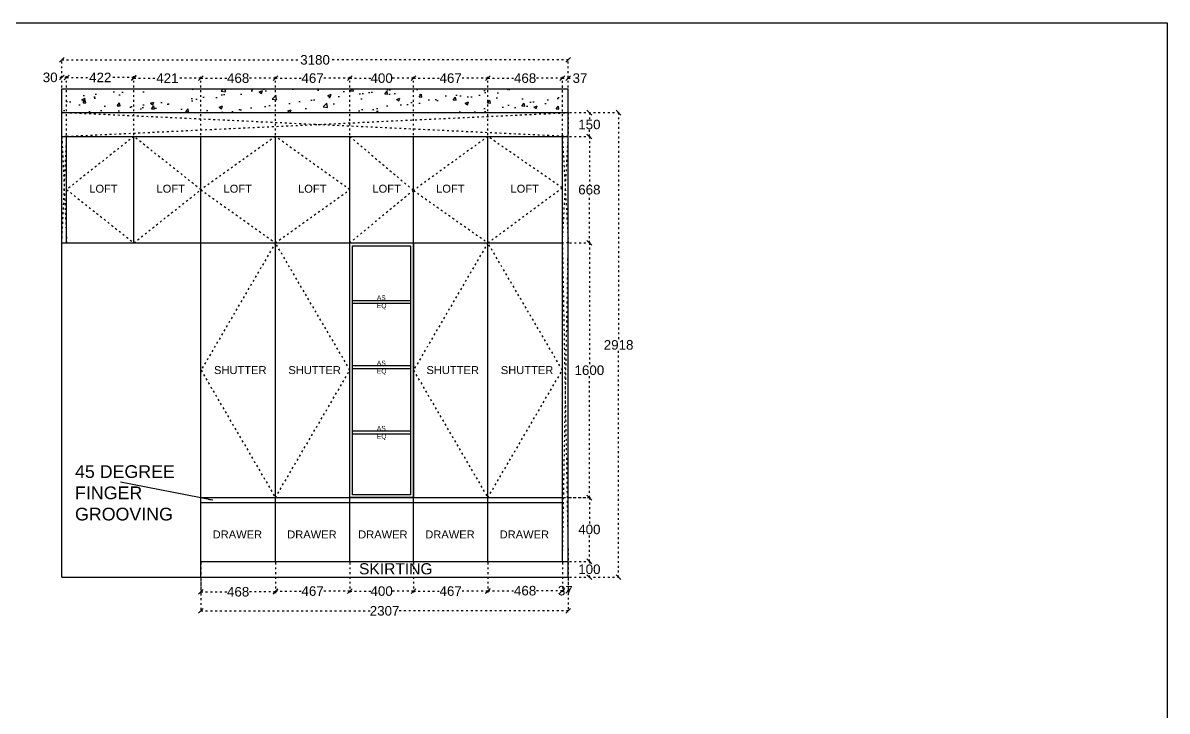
# Model space of a CAD drawing. Header units: millimetres. Extents: x 220712 to 1505573, y -354410 to 241923.
# Drawn here: x 256835 to 264020, y 93787 to 98109 of the extents above; entities that cross this region are included whole.
import ezdxf

# ---------------------------------------------------------------- set-up
doc = ezdxf.new("R2010")
doc.units = ezdxf.units.MM
doc.header["$MEASUREMENT"] = 0
doc.linetypes.add('ACAD_ISO03W100', pattern=[30, 12, -18])
doc.layers.add('Walls', color=253, linetype='Continuous')
doc.layers.add('Words', color=7, linetype='Continuous')
doc.styles.get("Standard").update_dxf_attribs({"font": 'arial.ttf'})
doc.dimstyles.get("Standard").update_dxf_attribs({"dimtxt": 60, "dimasz": 30, "dimexe": 7.75, "dimexo": 8.13, "dimgap": 0.63, "dimtad": 0, "dimtih": 1, "dimtoh": 1, "dimdec": 0, "dimzin": 0, "dimtxsty": 'Standard', "dimblk": 'OBLIQUE', "dimcen": 2.25, "dimclrd": 1, "dimclre": 1, "dimclrt": 1, "dimadec": 0, "dimazin": 0, "dimtfac": 1, "dimtdec": 0, "dimtofl": 0, "dimtmove": 0, "dimatfit": 3, "dimfxl": 1, "dimtolj": 1, "dimtzin": 0, "dimlwd": 30, "dimarcsym": 0})

# ---------------------------------------------------------------- blocks, each defined once
blk = doc.blocks.new('_Oblique')
at = {"color": 0, "linetype": 'ByBlock', "lineweight": -2}
blk.add_line((-0.5, -0.5), (0.5, 0.5), dxfattribs=at)
blk = doc.blocks.new('*D1475')
at = {"layer": 'Defpoints', "color": 0, "linetype": 'ACAD_ISO03W100', "transparency": 16777216}
for p in [(260259.5, 94727.5), (260392, 94727.5), (260259.5, 94627.5)]:
    blk.add_point(p, dxfattribs=at)
at = {"layer": 'Walls', "color": 1, "linetype": 'ACAD_ISO03W100', "lineweight": -2, "transparency": 16777216}
for p, q in [((260267.6, 94727.5), (260399.8, 94727.5)), ((260267.6, 94627.5), (260399.8, 94627.5))]:
    blk.add_line(p, q, dxfattribs=at)
at = {"layer": 'Walls', "color": 1, "linetype": 'ACAD_ISO03W100', "lineweight": 30, "transparency": 16777216}
for p, q in [((260392, 94727.5), (260392, 94708.8)), ((260392, 94627.5), (260392, 94646.2))]:
    blk.add_line(p, q, dxfattribs=at)
at = {"layer": 'Walls', "color": 1, "linetype": 'ACAD_ISO03W100', "lineweight": 30, "transparency": 16777216, "xscale": 30, "yscale": 30, "zscale": 30}
for p, rotation in [((260392, 94727.5), 90), ((260392, 94627.5), 270)]:
    blk.add_blockref('_Oblique', p, dxfattribs=dict(at, rotation=rotation))
at = {"layer": 'Walls', "color": 1, "linetype": 'ACAD_ISO03W100', "transparency": 16777216, "insert": (260392, 94677.5), "char_height": 60, "attachment_point": 5}
blk.add_mtext('\\A1;100', dxfattribs=at)
blk = doc.blocks.new('*D1476')
at = {"layer": 'Defpoints', "color": 0, "linetype": 'ACAD_ISO03W100', "transparency": 16777216}
for p in [(260259.5, 96727.5), (260392, 96727.5), (260222.5, 95127.5)]:
    blk.add_point(p, dxfattribs=at)
at = {"layer": 'Walls', "color": 1, "linetype": 'ACAD_ISO03W100', "lineweight": -2, "transparency": 16777216}
for p, q in [((260267.6, 96727.5), (260399.8, 96727.5)), ((260230.6, 95127.5), (260399.8, 95127.5))]:
    blk.add_line(p, q, dxfattribs=at)
at = {"layer": 'Walls', "color": 1, "linetype": 'ACAD_ISO03W100', "lineweight": 30, "transparency": 16777216}
for p, q in [((260392, 96727.5), (260392, 95958.8)), ((260392, 95127.5), (260392, 95896.2))]:
    blk.add_line(p, q, dxfattribs=at)
at = {"layer": 'Walls', "color": 1, "linetype": 'ACAD_ISO03W100', "lineweight": 30, "transparency": 16777216, "xscale": 30, "yscale": 30, "zscale": 30}
for p, rotation in [((260392, 96727.5), 90), ((260392, 95127.5), 270)]:
    blk.add_blockref('_Oblique', p, dxfattribs=dict(at, rotation=rotation))
at = {"layer": 'Walls', "color": 1, "linetype": 'ACAD_ISO03W100', "transparency": 16777216, "insert": (260392, 95927.5), "char_height": 60, "attachment_point": 5}
blk.add_mtext('\\A1;1600', dxfattribs=at)
blk = doc.blocks.new('*D1477')
at = {"layer": 'Defpoints', "color": 0, "linetype": 'ACAD_ISO03W100', "transparency": 16777216}
for p in [(260259.5, 97395.5), (260392, 97395.5), (260259.5, 96727.5)]:
    blk.add_point(p, dxfattribs=at)
at = {"layer": 'Walls', "color": 1, "linetype": 'ACAD_ISO03W100', "lineweight": -2, "transparency": 16777216}
for p, q in [((260267.6, 97395.5), (260399.8, 97395.5)), ((260267.6, 96727.5), (260399.8, 96727.5))]:
    blk.add_line(p, q, dxfattribs=at)
at = {"layer": 'Walls', "color": 1, "linetype": 'ACAD_ISO03W100', "lineweight": 30, "transparency": 16777216}
for p, q in [((260392, 97395.5), (260392, 97092.8)), ((260392, 96727.5), (260392, 97030.2))]:
    blk.add_line(p, q, dxfattribs=at)
at = {"layer": 'Walls', "color": 1, "linetype": 'ACAD_ISO03W100', "lineweight": 30, "transparency": 16777216, "xscale": 30, "yscale": 30, "zscale": 30}
for p, rotation in [((260392, 97395.5), 90), ((260392, 96727.5), 270)]:
    blk.add_blockref('_Oblique', p, dxfattribs=dict(at, rotation=rotation))
at = {"layer": 'Walls', "color": 1, "linetype": 'ACAD_ISO03W100', "transparency": 16777216, "insert": (260392, 97061.5), "char_height": 60, "attachment_point": 5}
blk.add_mtext('\\A1;668', dxfattribs=at)
blk = doc.blocks.new('*D1478')
at = {"layer": 'Defpoints', "color": 0, "linetype": 'ACAD_ISO03W100', "transparency": 16777216}
for p in [(260259.5, 97545.5), (260392, 97545.5), (260259.5, 97395.5)]:
    blk.add_point(p, dxfattribs=at)
at = {"layer": 'Walls', "color": 1, "linetype": 'ACAD_ISO03W100', "lineweight": -2, "transparency": 16777216}
for p, q in [((260267.6, 97545.5), (260399.8, 97545.5)), ((260267.6, 97395.5), (260399.8, 97395.5))]:
    blk.add_line(p, q, dxfattribs=at)
at = {"layer": 'Walls', "color": 1, "linetype": 'ACAD_ISO03W100', "lineweight": 30, "transparency": 16777216}
for p, q in [((260392, 97545.5), (260392, 97501.8)), ((260392, 97395.5), (260392, 97439.2))]:
    blk.add_line(p, q, dxfattribs=at)
at = {"layer": 'Walls', "color": 1, "linetype": 'ACAD_ISO03W100', "lineweight": 30, "transparency": 16777216, "xscale": 30, "yscale": 30, "zscale": 30}
for p, rotation in [((260392, 97545.5), 90), ((260392, 97395.5), 270)]:
    blk.add_blockref('_Oblique', p, dxfattribs=dict(at, rotation=rotation))
at = {"layer": 'Walls', "color": 1, "linetype": 'ACAD_ISO03W100', "transparency": 16777216, "insert": (260392, 97470.5), "char_height": 60, "attachment_point": 5}
blk.add_mtext('\\A1;150', dxfattribs=at)
blk = doc.blocks.new('*D1479')
at = {"layer": 'Defpoints', "color": 0, "linetype": 'ACAD_ISO03W100', "transparency": 16777216}
for p in [(260222.5, 94727.5), (260259.5, 94727.5), (260259.5, 94543)]:
    blk.add_point(p, dxfattribs=at)
at = {"layer": 'Walls', "color": 1, "linetype": 'ACAD_ISO03W100', "lineweight": -2, "transparency": 16777216}
for p, q in [((260222.5, 94719.37), (260222.5, 94535.25)), ((260259.5, 94719.37), (260259.5, 94535.25))]:
    blk.add_line(p, q, dxfattribs=at)
at = {"layer": 'Walls', "color": 1, "linetype": 'ACAD_ISO03W100', "lineweight": 30, "transparency": 16777216}
blk.add_line((260222.5, 94543), (260259.5, 94543), dxfattribs=at)
at = {"layer": 'Walls', "color": 1, "linetype": 'ACAD_ISO03W100', "lineweight": 30, "transparency": 16777216, "xscale": 30, "yscale": 30, "zscale": 30, "rotation": 180}
blk.add_blockref('_Oblique', (260222.5, 94543), dxfattribs=at)
at = {"layer": 'Walls', "color": 1, "linetype": 'ACAD_ISO03W100', "lineweight": 30, "transparency": 16777216, "xscale": 30, "yscale": 30, "zscale": 30}
blk.add_blockref('_Oblique', (260259.5, 94543), dxfattribs=at)
at = {"layer": 'Walls', "color": 1, "linetype": 'ACAD_ISO03W100', "transparency": 16777216, "insert": (260241, 94543), "char_height": 60, "attachment_point": 5}
blk.add_mtext('\\A1;37', dxfattribs=at)
blk = doc.blocks.new('*D1480')
at = {"layer": 'Defpoints', "color": 0, "linetype": 'ACAD_ISO03W100', "transparency": 16777216}
for p in [(259754.5, 94727.5), (260222.5, 94727.5), (260222.5, 94543)]:
    blk.add_point(p, dxfattribs=at)
at = {"layer": 'Walls', "color": 1, "linetype": 'ACAD_ISO03W100', "lineweight": -2, "transparency": 16777216}
for p, q in [((259754.5, 94719.4), (259754.5, 94535.2)), ((260222.5, 94719.4), (260222.5, 94535.2))]:
    blk.add_line(p, q, dxfattribs=at)
at = {"layer": 'Walls', "color": 1, "linetype": 'ACAD_ISO03W100', "lineweight": 30, "transparency": 16777216}
for p, q in [((259754.5, 94543), (259920.3, 94543)), ((260222.5, 94543), (260056.7, 94543))]:
    blk.add_line(p, q, dxfattribs=at)
at = {"layer": 'Walls', "color": 1, "linetype": 'ACAD_ISO03W100', "lineweight": 30, "transparency": 16777216, "xscale": 30, "yscale": 30, "zscale": 30, "rotation": 180}
blk.add_blockref('_Oblique', (259754.5, 94543), dxfattribs=at)
at = {"layer": 'Walls', "color": 1, "linetype": 'ACAD_ISO03W100', "lineweight": 30, "transparency": 16777216, "xscale": 30, "yscale": 30, "zscale": 30}
blk.add_blockref('_Oblique', (260222.5, 94543), dxfattribs=at)
at = {"layer": 'Walls', "color": 1, "linetype": 'ACAD_ISO03W100', "transparency": 16777216, "insert": (259988.5, 94543), "char_height": 60, "attachment_point": 5}
blk.add_mtext('\\A1;468', dxfattribs=at)
blk = doc.blocks.new('*D1481')
at = {"layer": 'Defpoints', "color": 0, "linetype": 'ACAD_ISO03W100', "transparency": 16777216}
for p in [(259287.5, 94727.5), (259754.5, 94727.5), (259754.5, 94540.5)]:
    blk.add_point(p, dxfattribs=at)
at = {"layer": 'Walls', "color": 1, "linetype": 'ACAD_ISO03W100', "lineweight": -2, "transparency": 16777216}
for p, q in [((259287.5, 94719.4), (259287.5, 94532.8)), ((259754.5, 94719.4), (259754.5, 94532.8))]:
    blk.add_line(p, q, dxfattribs=at)
at = {"layer": 'Walls', "color": 1, "linetype": 'ACAD_ISO03W100', "lineweight": 30, "transparency": 16777216}
for p, q in [((259287.5, 94540.5), (259452.9, 94540.5)), ((259754.5, 94540.5), (259589.1, 94540.5))]:
    blk.add_line(p, q, dxfattribs=at)
at = {"layer": 'Walls', "color": 1, "linetype": 'ACAD_ISO03W100', "lineweight": 30, "transparency": 16777216, "xscale": 30, "yscale": 30, "zscale": 30, "rotation": 180}
blk.add_blockref('_Oblique', (259287.5, 94540.5), dxfattribs=at)
at = {"layer": 'Walls', "color": 1, "linetype": 'ACAD_ISO03W100', "lineweight": 30, "transparency": 16777216, "xscale": 30, "yscale": 30, "zscale": 30}
blk.add_blockref('_Oblique', (259754.5, 94540.5), dxfattribs=at)
at = {"layer": 'Walls', "color": 1, "linetype": 'ACAD_ISO03W100', "transparency": 16777216, "insert": (259521, 94540.5), "char_height": 60, "attachment_point": 5}
blk.add_mtext('\\A1;467', dxfattribs=at)
blk = doc.blocks.new('*D1482')
at = {"layer": 'Defpoints', "color": 0, "linetype": 'ACAD_ISO03W100', "transparency": 16777216}
for p in [(258887.5, 94727.5), (259287.5, 94727.5), (259287.5, 94540.5)]:
    blk.add_point(p, dxfattribs=at)
at = {"layer": 'Walls', "color": 1, "linetype": 'ACAD_ISO03W100', "lineweight": -2, "transparency": 16777216}
for p, q in [((258887.5, 94719.4), (258887.5, 94532.8)), ((259287.5, 94719.4), (259287.5, 94532.8))]:
    blk.add_line(p, q, dxfattribs=at)
at = {"layer": 'Walls', "color": 1, "linetype": 'ACAD_ISO03W100', "lineweight": 30, "transparency": 16777216}
for p, q in [((258887.5, 94540.5), (259019.5, 94540.5)), ((259287.5, 94540.5), (259155.5, 94540.5))]:
    blk.add_line(p, q, dxfattribs=at)
at = {"layer": 'Walls', "color": 1, "linetype": 'ACAD_ISO03W100', "lineweight": 30, "transparency": 16777216, "xscale": 30, "yscale": 30, "zscale": 30, "rotation": 180}
blk.add_blockref('_Oblique', (258887.5, 94540.5), dxfattribs=at)
at = {"layer": 'Walls', "color": 1, "linetype": 'ACAD_ISO03W100', "lineweight": 30, "transparency": 16777216, "xscale": 30, "yscale": 30, "zscale": 30}
blk.add_blockref('_Oblique', (259287.5, 94540.5), dxfattribs=at)
at = {"layer": 'Walls', "color": 1, "linetype": 'ACAD_ISO03W100', "transparency": 16777216, "insert": (259087.5, 94540.5), "char_height": 60, "attachment_point": 5}
blk.add_mtext('\\A1;400', dxfattribs=at)
blk = doc.blocks.new('*D1483')
at = {"layer": 'Defpoints', "color": 0, "linetype": 'ACAD_ISO03W100', "transparency": 16777216}
for p in [(258420.5, 94727.5), (258887.5, 94727.5), (258887.5, 94540.5)]:
    blk.add_point(p, dxfattribs=at)
at = {"layer": 'Walls', "color": 1, "linetype": 'ACAD_ISO03W100', "lineweight": -2, "transparency": 16777216}
for p, q in [((258420.5, 94719.4), (258420.5, 94532.8)), ((258887.5, 94719.4), (258887.5, 94532.8))]:
    blk.add_line(p, q, dxfattribs=at)
at = {"layer": 'Walls', "color": 1, "linetype": 'ACAD_ISO03W100', "lineweight": 30, "transparency": 16777216}
for p, q in [((258420.5, 94540.5), (258585.9, 94540.5)), ((258887.5, 94540.5), (258722.1, 94540.5))]:
    blk.add_line(p, q, dxfattribs=at)
at = {"layer": 'Walls', "color": 1, "linetype": 'ACAD_ISO03W100', "lineweight": 30, "transparency": 16777216, "xscale": 30, "yscale": 30, "zscale": 30, "rotation": 180}
blk.add_blockref('_Oblique', (258420.5, 94540.5), dxfattribs=at)
at = {"layer": 'Walls', "color": 1, "linetype": 'ACAD_ISO03W100', "lineweight": 30, "transparency": 16777216, "xscale": 30, "yscale": 30, "zscale": 30}
blk.add_blockref('_Oblique', (258887.5, 94540.5), dxfattribs=at)
at = {"layer": 'Walls', "color": 1, "linetype": 'ACAD_ISO03W100', "transparency": 16777216, "insert": (258654, 94540.5), "char_height": 60, "attachment_point": 5}
blk.add_mtext('\\A1;467', dxfattribs=at)
blk = doc.blocks.new('*D1484')
at = {"layer": 'Defpoints', "color": 0, "linetype": 'ACAD_ISO03W100', "transparency": 16777216}
for p in [(257952.5, 94727.5), (258420.5, 94727.5), (258420.5, 94536.2)]:
    blk.add_point(p, dxfattribs=at)
at = {"layer": 'Walls', "color": 1, "linetype": 'ACAD_ISO03W100', "lineweight": -2, "transparency": 16777216}
for p, q in [((257952.5, 94719.4), (257952.5, 94528.5)), ((258420.5, 94719.4), (258420.5, 94528.5))]:
    blk.add_line(p, q, dxfattribs=at)
at = {"layer": 'Walls', "color": 1, "linetype": 'ACAD_ISO03W100', "lineweight": 30, "transparency": 16777216}
for p, q in [((257952.5, 94536.2), (258118.3, 94536.2)), ((258420.5, 94536.2), (258254.7, 94536.2))]:
    blk.add_line(p, q, dxfattribs=at)
at = {"layer": 'Walls', "color": 1, "linetype": 'ACAD_ISO03W100', "lineweight": 30, "transparency": 16777216, "xscale": 30, "yscale": 30, "zscale": 30, "rotation": 180}
blk.add_blockref('_Oblique', (257952.5, 94536.2), dxfattribs=at)
at = {"layer": 'Walls', "color": 1, "linetype": 'ACAD_ISO03W100', "lineweight": 30, "transparency": 16777216, "xscale": 30, "yscale": 30, "zscale": 30}
blk.add_blockref('_Oblique', (258420.5, 94536.2), dxfattribs=at)
at = {"layer": 'Walls', "color": 1, "linetype": 'ACAD_ISO03W100', "transparency": 16777216, "insert": (258186.5, 94536.2), "char_height": 60, "attachment_point": 5}
blk.add_mtext('\\A1;468', dxfattribs=at)
blk = doc.blocks.new('*D1485')
at = {"layer": 'Defpoints', "color": 0, "linetype": 'ACAD_ISO03W100', "transparency": 16777216}
for p in [(257952.5, 94623.9), (260259.5, 94627.5), (260259.5, 94416.5)]:
    blk.add_point(p, dxfattribs=at)
at = {"layer": 'Walls', "color": 1, "linetype": 'ACAD_ISO03W100', "lineweight": -2, "transparency": 16777216}
for p, q in [((257952.5, 94615.8), (257952.5, 94408.8)), ((260259.5, 94619.4), (260259.5, 94408.8))]:
    blk.add_line(p, q, dxfattribs=at)
at = {"layer": 'Walls', "color": 1, "linetype": 'ACAD_ISO03W100', "lineweight": 30, "transparency": 16777216}
for p, q in [((257952.5, 94416.5), (259015.3, 94416.5)), ((260259.5, 94416.5), (259196.7, 94416.5))]:
    blk.add_line(p, q, dxfattribs=at)
at = {"layer": 'Walls', "color": 1, "linetype": 'ACAD_ISO03W100', "lineweight": 30, "transparency": 16777216, "xscale": 30, "yscale": 30, "zscale": 30, "rotation": 180}
blk.add_blockref('_Oblique', (257952.5, 94416.5), dxfattribs=at)
at = {"layer": 'Walls', "color": 1, "linetype": 'ACAD_ISO03W100', "lineweight": 30, "transparency": 16777216, "xscale": 30, "yscale": 30, "zscale": 30}
blk.add_blockref('_Oblique', (260259.5, 94416.5), dxfattribs=at)
at = {"layer": 'Walls', "color": 1, "linetype": 'ACAD_ISO03W100', "transparency": 16777216, "insert": (259106, 94416.5), "char_height": 60, "attachment_point": 5}
blk.add_mtext('\\A1;2307', dxfattribs=at)
blk = doc.blocks.new('*D1486')
at = {"layer": 'Defpoints', "color": 0, "linetype": 'ACAD_ISO03W100', "transparency": 16777216}
for p in [(260259.5, 95127.5), (260259.5, 94727.5), (260392, 94727.5)]:
    blk.add_point(p, dxfattribs=at)
at = {"layer": 'Walls', "color": 1, "linetype": 'ACAD_ISO03W100', "lineweight": -2, "transparency": 16777216}
for p, q in [((260267.6, 95127.5), (260399.8, 95127.5)), ((260267.6, 94727.5), (260399.8, 94727.5))]:
    blk.add_line(p, q, dxfattribs=at)
at = {"layer": 'Walls', "color": 1, "linetype": 'ACAD_ISO03W100', "lineweight": 30, "transparency": 16777216}
for p, q in [((260392, 95127.5), (260392, 94958.8)), ((260392, 94727.5), (260392, 94896.2))]:
    blk.add_line(p, q, dxfattribs=at)
at = {"layer": 'Walls', "color": 1, "linetype": 'ACAD_ISO03W100', "lineweight": 30, "transparency": 16777216, "xscale": 30, "yscale": 30, "zscale": 30}
for p, rotation in [((260392, 95127.5), 90), ((260392, 94727.5), 270)]:
    blk.add_blockref('_Oblique', p, dxfattribs=dict(at, rotation=rotation))
at = {"layer": 'Walls', "color": 1, "linetype": 'ACAD_ISO03W100', "transparency": 16777216, "insert": (260392, 94927.5), "char_height": 60, "attachment_point": 5}
blk.add_mtext('\\A1;400', dxfattribs=at)
blk = doc.blocks.new('*D1487')
at = {"layer": 'Defpoints', "color": 0, "linetype": 'ACAD_ISO03W100', "transparency": 16777216}
for p in [(257079.5, 97766.5), (257079.5, 97395.5), (257109.5, 97395.5)]:
    blk.add_point(p, dxfattribs=at)
at = {"layer": 'Walls', "color": 1, "linetype": 'ACAD_ISO03W100', "lineweight": 30, "transparency": 16777216}
for p, q in [((257079.5, 97766.5), (257049.5, 97766.5)), ((257109.5, 97766.5), (257079.5, 97766.5))]:
    blk.add_line(p, q, dxfattribs=at)
at = {"layer": 'Walls', "color": 1, "linetype": 'ACAD_ISO03W100', "lineweight": -2, "transparency": 16777216}
for p, q in [((257079.5, 97403.6), (257079.5, 97774.2)), ((257109.5, 97403.6), (257109.5, 97774.2))]:
    blk.add_line(p, q, dxfattribs=at)
at = {"layer": 'Walls', "color": 1, "linetype": 'ACAD_ISO03W100', "lineweight": 30, "transparency": 16777216, "xscale": 30, "yscale": 30, "zscale": 30, "rotation": 180}
blk.add_blockref('_Oblique', (257079.5, 97766.5), dxfattribs=at)
at = {"layer": 'Walls', "color": 1, "linetype": 'ACAD_ISO03W100', "lineweight": 30, "transparency": 16777216, "xscale": 30, "yscale": 30, "zscale": 30}
blk.add_blockref('_Oblique', (257109.5, 97766.5), dxfattribs=at)
at = {"layer": 'Walls', "color": 1, "linetype": 'ACAD_ISO03W100', "transparency": 16777216, "insert": (257006, 97766.5), "char_height": 60, "attachment_point": 5}
blk.add_mtext('\\A1;30', dxfattribs=at)
blk = doc.blocks.new('*D1488')
at = {"layer": 'Defpoints', "color": 0, "linetype": 'ACAD_ISO03W100', "transparency": 16777216}
for p in [(257109.5, 97766.5), (257109.5, 97395.5), (257531.5, 97395.5)]:
    blk.add_point(p, dxfattribs=at)
at = {"layer": 'Walls', "color": 1, "linetype": 'ACAD_ISO03W100', "lineweight": -2, "transparency": 16777216}
for p, q in [((257109.5, 97403.6), (257109.5, 97774.2)), ((257531.5, 97403.6), (257531.5, 97774.2))]:
    blk.add_line(p, q, dxfattribs=at)
at = {"layer": 'Walls', "color": 1, "linetype": 'ACAD_ISO03W100', "lineweight": 30, "transparency": 16777216}
for p, q in [((257109.5, 97766.5), (257252.7, 97766.5)), ((257531.5, 97766.5), (257388.3, 97766.5))]:
    blk.add_line(p, q, dxfattribs=at)
at = {"layer": 'Walls', "color": 1, "linetype": 'ACAD_ISO03W100', "lineweight": 30, "transparency": 16777216, "xscale": 30, "yscale": 30, "zscale": 30, "rotation": 180}
blk.add_blockref('_Oblique', (257109.5, 97766.5), dxfattribs=at)
at = {"layer": 'Walls', "color": 1, "linetype": 'ACAD_ISO03W100', "lineweight": 30, "transparency": 16777216, "xscale": 30, "yscale": 30, "zscale": 30}
blk.add_blockref('_Oblique', (257531.5, 97766.5), dxfattribs=at)
at = {"layer": 'Walls', "color": 1, "linetype": 'ACAD_ISO03W100', "transparency": 16777216, "insert": (257320.5, 97766.5), "char_height": 60, "attachment_point": 5}
blk.add_mtext('\\A1;422', dxfattribs=at)
blk = doc.blocks.new('*D1489')
at = {"layer": 'Defpoints', "color": 0, "linetype": 'ACAD_ISO03W100', "transparency": 16777216}
for p in [(257531.5, 97761.8), (257531.5, 97395.5), (257952.5, 97395.5)]:
    blk.add_point(p, dxfattribs=at)
at = {"layer": 'Walls', "color": 1, "linetype": 'ACAD_ISO03W100', "lineweight": -2, "transparency": 16777216}
for p, q in [((257531.5, 97403.6), (257531.5, 97769.5)), ((257952.5, 97403.6), (257952.5, 97769.5))]:
    blk.add_line(p, q, dxfattribs=at)
at = {"layer": 'Walls', "color": 1, "linetype": 'ACAD_ISO03W100', "lineweight": 30, "transparency": 16777216}
for p, q in [((257531.5, 97761.8), (257679.7, 97761.8)), ((257952.5, 97761.8), (257804.3, 97761.8))]:
    blk.add_line(p, q, dxfattribs=at)
at = {"layer": 'Walls', "color": 1, "linetype": 'ACAD_ISO03W100', "lineweight": 30, "transparency": 16777216, "xscale": 30, "yscale": 30, "zscale": 30, "rotation": 180}
blk.add_blockref('_Oblique', (257531.5, 97761.8), dxfattribs=at)
at = {"layer": 'Walls', "color": 1, "linetype": 'ACAD_ISO03W100', "lineweight": 30, "transparency": 16777216, "xscale": 30, "yscale": 30, "zscale": 30}
blk.add_blockref('_Oblique', (257952.5, 97761.8), dxfattribs=at)
at = {"layer": 'Walls', "color": 1, "linetype": 'ACAD_ISO03W100', "transparency": 16777216, "insert": (257742, 97761.8), "char_height": 60, "attachment_point": 5}
blk.add_mtext('\\A1;421', dxfattribs=at)
blk = doc.blocks.new('*D1490')
at = {"layer": 'Defpoints', "color": 0, "linetype": 'ACAD_ISO03W100', "transparency": 16777216}
for p in [(258420.5, 97761.8), (257952.5, 97395.5), (258420.5, 97395.5)]:
    blk.add_point(p, dxfattribs=at)
at = {"layer": 'Walls', "color": 1, "linetype": 'ACAD_ISO03W100', "lineweight": -2, "transparency": 16777216}
for p, q in [((257952.5, 97403.6), (257952.5, 97769.5)), ((258420.5, 97403.6), (258420.5, 97769.5))]:
    blk.add_line(p, q, dxfattribs=at)
at = {"layer": 'Walls', "color": 1, "linetype": 'ACAD_ISO03W100', "lineweight": 30, "transparency": 16777216}
for p, q in [((257952.5, 97761.8), (258118.3, 97761.8)), ((258420.5, 97761.8), (258254.7, 97761.8))]:
    blk.add_line(p, q, dxfattribs=at)
at = {"layer": 'Walls', "color": 1, "linetype": 'ACAD_ISO03W100', "lineweight": 30, "transparency": 16777216, "xscale": 30, "yscale": 30, "zscale": 30, "rotation": 180}
blk.add_blockref('_Oblique', (257952.5, 97761.8), dxfattribs=at)
at = {"layer": 'Walls', "color": 1, "linetype": 'ACAD_ISO03W100', "lineweight": 30, "transparency": 16777216, "xscale": 30, "yscale": 30, "zscale": 30}
blk.add_blockref('_Oblique', (258420.5, 97761.8), dxfattribs=at)
at = {"layer": 'Walls', "color": 1, "linetype": 'ACAD_ISO03W100', "transparency": 16777216, "insert": (258186.5, 97761.8), "char_height": 60, "attachment_point": 5}
blk.add_mtext('\\A1;468', dxfattribs=at)
blk = doc.blocks.new('*D1491')
at = {"layer": 'Defpoints', "color": 0, "linetype": 'ACAD_ISO03W100', "transparency": 16777216}
for p in [(258420.5, 97761.8), (258420.5, 97395.5), (258887.5, 97395.5)]:
    blk.add_point(p, dxfattribs=at)
at = {"layer": 'Walls', "color": 1, "linetype": 'ACAD_ISO03W100', "lineweight": -2, "transparency": 16777216}
for p, q in [((258420.5, 97403.6), (258420.5, 97769.5)), ((258887.5, 97403.6), (258887.5, 97769.5))]:
    blk.add_line(p, q, dxfattribs=at)
at = {"layer": 'Walls', "color": 1, "linetype": 'ACAD_ISO03W100', "lineweight": 30, "transparency": 16777216}
for p, q in [((258420.5, 97761.8), (258585.9, 97761.8)), ((258887.5, 97761.8), (258722.1, 97761.8))]:
    blk.add_line(p, q, dxfattribs=at)
at = {"layer": 'Walls', "color": 1, "linetype": 'ACAD_ISO03W100', "lineweight": 30, "transparency": 16777216, "xscale": 30, "yscale": 30, "zscale": 30, "rotation": 180}
blk.add_blockref('_Oblique', (258420.5, 97761.8), dxfattribs=at)
at = {"layer": 'Walls', "color": 1, "linetype": 'ACAD_ISO03W100', "lineweight": 30, "transparency": 16777216, "xscale": 30, "yscale": 30, "zscale": 30}
blk.add_blockref('_Oblique', (258887.5, 97761.8), dxfattribs=at)
at = {"layer": 'Walls', "color": 1, "linetype": 'ACAD_ISO03W100', "transparency": 16777216, "insert": (258654, 97761.8), "char_height": 60, "attachment_point": 5}
blk.add_mtext('\\A1;467', dxfattribs=at)
blk = doc.blocks.new('*D1492')
at = {"layer": 'Defpoints', "color": 0, "linetype": 'ACAD_ISO03W100', "transparency": 16777216}
for p in [(258887.5, 97761.8), (258887.5, 97395.5), (259287.5, 97395.5)]:
    blk.add_point(p, dxfattribs=at)
at = {"layer": 'Walls', "color": 1, "linetype": 'ACAD_ISO03W100', "lineweight": -2, "transparency": 16777216}
for p, q in [((258887.5, 97403.6), (258887.5, 97769.5)), ((259287.5, 97403.6), (259287.5, 97769.5))]:
    blk.add_line(p, q, dxfattribs=at)
at = {"layer": 'Walls', "color": 1, "linetype": 'ACAD_ISO03W100', "lineweight": 30, "transparency": 16777216}
for p, q in [((258887.5, 97761.8), (259019.5, 97761.8)), ((259287.5, 97761.8), (259155.5, 97761.8))]:
    blk.add_line(p, q, dxfattribs=at)
at = {"layer": 'Walls', "color": 1, "linetype": 'ACAD_ISO03W100', "lineweight": 30, "transparency": 16777216, "xscale": 30, "yscale": 30, "zscale": 30, "rotation": 180}
blk.add_blockref('_Oblique', (258887.5, 97761.8), dxfattribs=at)
at = {"layer": 'Walls', "color": 1, "linetype": 'ACAD_ISO03W100', "lineweight": 30, "transparency": 16777216, "xscale": 30, "yscale": 30, "zscale": 30}
blk.add_blockref('_Oblique', (259287.5, 97761.8), dxfattribs=at)
at = {"layer": 'Walls', "color": 1, "linetype": 'ACAD_ISO03W100', "transparency": 16777216, "insert": (259087.5, 97761.8), "char_height": 60, "attachment_point": 5}
blk.add_mtext('\\A1;400', dxfattribs=at)
blk = doc.blocks.new('*D1493')
at = {"layer": 'Defpoints', "color": 0, "linetype": 'ACAD_ISO03W100', "transparency": 16777216}
for p in [(259287.5, 97761.8), (259287.5, 97395.5), (259754.5, 97395.5)]:
    blk.add_point(p, dxfattribs=at)
at = {"layer": 'Walls', "color": 1, "linetype": 'ACAD_ISO03W100', "lineweight": -2, "transparency": 16777216}
for p, q in [((259287.5, 97403.6), (259287.5, 97769.5)), ((259754.5, 97403.6), (259754.5, 97769.5))]:
    blk.add_line(p, q, dxfattribs=at)
at = {"layer": 'Walls', "color": 1, "linetype": 'ACAD_ISO03W100', "lineweight": 30, "transparency": 16777216}
for p, q in [((259287.5, 97761.8), (259452.9, 97761.8)), ((259754.5, 97761.8), (259589.1, 97761.8))]:
    blk.add_line(p, q, dxfattribs=at)
at = {"layer": 'Walls', "color": 1, "linetype": 'ACAD_ISO03W100', "lineweight": 30, "transparency": 16777216, "xscale": 30, "yscale": 30, "zscale": 30, "rotation": 180}
blk.add_blockref('_Oblique', (259287.5, 97761.8), dxfattribs=at)
at = {"layer": 'Walls', "color": 1, "linetype": 'ACAD_ISO03W100', "lineweight": 30, "transparency": 16777216, "xscale": 30, "yscale": 30, "zscale": 30}
blk.add_blockref('_Oblique', (259754.5, 97761.8), dxfattribs=at)
at = {"layer": 'Walls', "color": 1, "linetype": 'ACAD_ISO03W100', "transparency": 16777216, "insert": (259521, 97761.8), "char_height": 60, "attachment_point": 5}
blk.add_mtext('\\A1;467', dxfattribs=at)
blk = doc.blocks.new('*D1494')
at = {"layer": 'Defpoints', "color": 0, "linetype": 'ACAD_ISO03W100', "transparency": 16777216}
for p in [(259754.5, 97761.8), (259754.5, 97395.5), (260222.5, 97395.5)]:
    blk.add_point(p, dxfattribs=at)
at = {"layer": 'Walls', "color": 1, "linetype": 'ACAD_ISO03W100', "lineweight": -2, "transparency": 16777216}
for p, q in [((259754.5, 97403.6), (259754.5, 97769.5)), ((260222.5, 97403.6), (260222.5, 97769.5))]:
    blk.add_line(p, q, dxfattribs=at)
at = {"layer": 'Walls', "color": 1, "linetype": 'ACAD_ISO03W100', "lineweight": 30, "transparency": 16777216}
for p, q in [((259754.5, 97761.8), (259920.3, 97761.8)), ((260222.5, 97761.8), (260056.7, 97761.8))]:
    blk.add_line(p, q, dxfattribs=at)
at = {"layer": 'Walls', "color": 1, "linetype": 'ACAD_ISO03W100', "lineweight": 30, "transparency": 16777216, "xscale": 30, "yscale": 30, "zscale": 30, "rotation": 180}
blk.add_blockref('_Oblique', (259754.5, 97761.8), dxfattribs=at)
at = {"layer": 'Walls', "color": 1, "linetype": 'ACAD_ISO03W100', "lineweight": 30, "transparency": 16777216, "xscale": 30, "yscale": 30, "zscale": 30}
blk.add_blockref('_Oblique', (260222.5, 97761.8), dxfattribs=at)
at = {"layer": 'Walls', "color": 1, "linetype": 'ACAD_ISO03W100', "transparency": 16777216, "insert": (259988.5, 97761.8), "char_height": 60, "attachment_point": 5}
blk.add_mtext('\\A1;468', dxfattribs=at)
blk = doc.blocks.new('*D1495')
at = {"layer": 'Defpoints', "color": 0, "linetype": 'ACAD_ISO03W100', "transparency": 16777216}
for p in [(260259.5, 97761.8), (260222.5, 97543.8), (260259.5, 97545.5)]:
    blk.add_point(p, dxfattribs=at)
at = {"layer": 'Walls', "color": 1, "linetype": 'ACAD_ISO03W100', "lineweight": -2, "transparency": 16777216}
for p, q in [((260222.5, 97551.9), (260222.5, 97769.5)), ((260259.5, 97553.6), (260259.5, 97769.5))]:
    blk.add_line(p, q, dxfattribs=at)
at = {"layer": 'Walls', "color": 1, "linetype": 'ACAD_ISO03W100', "lineweight": 30, "transparency": 16777216}
for p, q in [((260222.5, 97761.8), (260259.5, 97761.8)), ((260259.5, 97761.8), (260289.5, 97761.8))]:
    blk.add_line(p, q, dxfattribs=at)
at = {"layer": 'Walls', "color": 1, "linetype": 'ACAD_ISO03W100', "lineweight": 30, "transparency": 16777216, "xscale": 30, "yscale": 30, "zscale": 30, "rotation": 180}
blk.add_blockref('_Oblique', (260222.5, 97761.8), dxfattribs=at)
at = {"layer": 'Walls', "color": 1, "linetype": 'ACAD_ISO03W100', "lineweight": 30, "transparency": 16777216, "xscale": 30, "yscale": 30, "zscale": 30}
blk.add_blockref('_Oblique', (260259.5, 97761.8), dxfattribs=at)
at = {"layer": 'Walls', "color": 1, "linetype": 'ACAD_ISO03W100', "transparency": 16777216, "insert": (260333.1, 97761.8), "char_height": 60, "attachment_point": 5}
blk.add_mtext('\\A1;37', dxfattribs=at)
blk = doc.blocks.new('*D1496')
at = {"layer": 'Defpoints', "color": 0, "linetype": 'ACAD_ISO03W100', "transparency": 16777216}
for p in [(260259.5, 97876.5), (257079.5, 97695.5), (260259.5, 97695.5)]:
    blk.add_point(p, dxfattribs=at)
at = {"layer": 'Walls', "color": 1, "linetype": 'ACAD_ISO03W100', "lineweight": -2, "transparency": 16777216}
for p, q in [((257079.5, 97703.63), (257079.5, 97884.25)), ((260259.5, 97703.63), (260259.5, 97884.25))]:
    blk.add_line(p, q, dxfattribs=at)
at = {"layer": 'Walls', "color": 1, "linetype": 'ACAD_ISO03W100', "lineweight": 30, "transparency": 16777216}
for p, q in [((257079.5, 97876.5), (258579.40206, 97876.5)), ((260259.5, 97876.5), (258759.59794, 97876.5))]:
    blk.add_line(p, q, dxfattribs=at)
at = {"layer": 'Walls', "color": 1, "linetype": 'ACAD_ISO03W100', "lineweight": 30, "transparency": 16777216, "xscale": 30, "yscale": 30, "zscale": 30, "rotation": 180}
blk.add_blockref('_Oblique', (257079.5, 97876.5), dxfattribs=at)
at = {"layer": 'Walls', "color": 1, "linetype": 'ACAD_ISO03W100', "lineweight": 30, "transparency": 16777216, "xscale": 30, "yscale": 30, "zscale": 30}
blk.add_blockref('_Oblique', (260259.5, 97876.5), dxfattribs=at)
at = {"layer": 'Walls', "color": 1, "linetype": 'ACAD_ISO03W100', "transparency": 16777216, "insert": (258669.5, 97876.5), "char_height": 60, "attachment_point": 5}
blk.add_mtext('\\A1;3180', dxfattribs=at)
blk = doc.blocks.new('*D1497')
at = {"layer": 'Defpoints', "color": 0, "linetype": 'ACAD_ISO03W100', "transparency": 16777216}
for p in [(260259.5, 97545.5), (260259.5, 94627.5), (260575.5, 94627.5)]:
    blk.add_point(p, dxfattribs=at)
at = {"layer": 'Walls', "color": 1, "linetype": 'ACAD_ISO03W100', "lineweight": -2, "transparency": 16777216}
for p, q in [((260267.6, 97545.5), (260583.3, 97545.5)), ((260267.6, 94627.5), (260583.3, 94627.5))]:
    blk.add_line(p, q, dxfattribs=at)
at = {"layer": 'Walls', "color": 1, "linetype": 'ACAD_ISO03W100', "lineweight": 30, "transparency": 16777216}
for p, q in [((260575.5, 97545.5), (260575.5, 96117.8)), ((260575.5, 94627.5), (260575.5, 96055.2))]:
    blk.add_line(p, q, dxfattribs=at)
at = {"layer": 'Walls', "color": 1, "linetype": 'ACAD_ISO03W100', "lineweight": 30, "transparency": 16777216, "xscale": 30, "yscale": 30, "zscale": 30}
for p, rotation in [((260575.5, 97545.5), 90), ((260575.5, 94627.5), 270)]:
    blk.add_blockref('_Oblique', p, dxfattribs=dict(at, rotation=rotation))
at = {"layer": 'Walls', "color": 1, "linetype": 'ACAD_ISO03W100', "transparency": 16777216, "insert": (260575.5, 96086.5), "char_height": 60, "attachment_point": 5}
blk.add_mtext('\\A1;2918', dxfattribs=at)

msp = doc.modelspace()

# ---------------------------------------------------------------- hatches: boundary and pattern name
at = {"layer": 'Walls', "true_color": 0xc7c8ca}
h = msp.add_hatch(dxfattribs=at)
h.set_pattern_fill('AR-CONC', color=9, scale=30)
h.set_pattern_definition([(50, (0, 0), (215.17805, -18.82564), [22.5, -247.5]), (355, (0, 0), (-41.6254, 225.65764), [18, -198]), (100.451444, (17.93, -1.57), (173.55265, 206.832), [19.12206, -210.34263]), (46.1842, (0, 60), (320.1724, -49.65578), [33.75, -371.25]), (96.63564, (26.68, 55.86), (280.3986, 292.23558), [28.6831, -315.51413]), (351.18416, (0, 60), (280.3986, 292.23558), [27, -297]), (21, (30, 45), (179.07212, -120.78567), [22.5, -247.5]), (326, (30, 45), (72.9946, 217.54501), [18, -198]), (71.451445, (44.92, 34.93), (252.06671, 96.75935), [19.12206, -210.34263]), (37.5, (0, 0), (3.647957, 99.868156), [0, -195.6, 0, -201, 0, -198.75]), (7.5, (0, 0), (78.92086, 118.323514), [0, -114.6, 0, -191.1, 0, -75.75]), (327.5, (-66.9, 0), (160.14673, -6.766462), [0, -75, 0, -234, 0, -310.5]), (317.5, (-96.9, 0), (174.95585, 30.031495), [0, -97.5, 0, -155.4, 0, -220.5])])
h.paths.add_polyline_path([(260259.5, 97695.5), (257079.5, 97695.5), (257079.5, 97545.5), (260259.5, 97545.5)])

# ---------------------------------------------------------------- linework, layer by layer
at = {"layer": 'Walls', "color": 18, "true_color": 0x000000}
for p, q in [((257079.5, 94627.5), (257079.5, 97695.5)), ((257079.5, 97695.5), (260259.5, 97695.5)), ((260259.5, 94627.5), (260259.5, 97695.5)), ((257079.5, 97545.5), (260259.5, 97545.5)), ((257109.5, 97544.1), (257109.5, 97545.5)), ((257079.5, 97395.5), (260259.5, 97395.5)), ((257079.5, 94627.5), (260259.5, 94627.5))]:
    msp.add_line(p, q, dxfattribs=at)
at = {"layer": 'Walls', "color": 159, "true_color": 0x22346e}
for p, q in [((257109.5, 96727.5), (257109.5, 97396.9)), ((257531.5, 96727.5), (257531.5, 97395.5)), ((257952.5, 96727.5), (257952.5, 97395.5)), ((258420.5, 94727.5), (258420.5, 97395.5)), ((258887.5, 94727.5), (258887.5, 97395.5)), ((259287.5, 94727.5), (259287.5, 97395.5)), ((259754.5, 94727.5), (259754.5, 97395.5)), ((260222.5, 94727.5), (260222.5, 97395.5)), ((257079.5, 96727.5), (260222.5, 96727.5)), ((257952.5, 94627.5), (257952.5, 96727.5)), ((258905.5, 96366.5), (259269.5, 96366.5)), ((258905.5, 96348.5), (259269.5, 96348.5)), ((258905.5, 95956.5), (259269.5, 95956.5)), ((258905.5, 95938.5), (259269.5, 95938.5)), ((258905.5, 95546.5), (259269.5, 95546.5)), ((258905.5, 95528.5), (259269.5, 95528.5)), ((257952.5, 95127.5), (260222.5, 95127.5)), ((257952.5, 95097.5), (260222.5, 95097.5)), ((257952.5, 94727.5), (260259.5, 94727.5))]:
    msp.add_line(p, q, dxfattribs=at)
at = {"layer": 'Walls', "color": 18, "true_color": 0x000000}
msp.add_lwpolyline([(220711.5, 98109), (264020, 98109), (264020, 74090), (220711.5, 74090)], close=True, dxfattribs=at)
at = {"layer": 'Walls', "color": 240, "linetype": 'ACAD_ISO03W100', "true_color": 0xed1f24}
for points in [[(257079.5, 97395.5), (260259.5, 97545.5), (260259.5, 97395.5), (257079.5, 97545.5)], [(257079.5, 96727.5), (257109.5, 97395.5), (257079.5, 97395.5), (257109.5, 96727.5)], [(260222.5, 96727.5), (260259.5, 97395.5), (260222.5, 97395.5), (260259.5, 96727.5)], [(260223, 94727.5), (260259.5, 96727.5), (260222.5, 96727.5), (260259.5, 94727.5)]]:
    msp.add_lwpolyline(points, dxfattribs=at)
at = {"layer": 'Walls', "color": 9, "linetype": 'ACAD_ISO03W100', "true_color": 0xc7c8ca}
for points in [[(257531.5, 97395.5), (257109.5, 97062.2), (257531.5, 96727.5), (257952.5, 97061.5), (257531.5, 97395.5)], [(258420.5, 97395.5), (257952.5, 97061.5), (258420.5, 96727.5), (258887.5, 97061.5), (258420.5, 97395.5)], [(258887.5, 97395.5), (259287.5, 97057), (258887.5, 96727.5)], [(259754.5, 97395.5), (259287.5, 97057), (259754.5, 96727.5), (260221.5, 97073), (259754.5, 97395.5)], [(258420.5, 96727.5), (257953.5, 95927.5), (258420.5, 95127.5), (258888.5, 95929), (258420.5, 96727.5)], [(259754.5, 96727.5), (259287.5, 95927.5), (259754.5, 95127.5), (260222.5, 95929), (259754.5, 96727.5)]]:
    msp.add_lwpolyline(points, dxfattribs=at)
at = {"layer": 'Walls', "color": 159, "true_color": 0x22346e}
for points in [[(258887.5, 96727.5), (259287.5, 96727.5), (259287.5, 95127.5), (258887.5, 95127.5)], [(258905.5, 96709.5), (259269.5, 96709.5), (259269.5, 95145.5), (258905.5, 95145.5)]]:
    msp.add_lwpolyline(points, close=True, dxfattribs=at)

# ---------------------------------------------------------------- texts
at = {"color": 7, "char_height": 50, "attachment_point": 1}
for s, insert in [('\\pxqc;LOFT', (257109.5, 97092.7)), ('\\pxqc;LOFT', (257531.5, 97092.7)), ('\\pxqc;LOFT', (257952.5, 97092.7)), ('\\pxqc;LOFT', (258420.5, 97092.7)), ('\\pxqc;LOFT', (258887.5, 97092.7)), ('\\pxqc;LOFT', (259287.5, 97092.7)), ('\\pxqc;LOFT', (259754.5, 97092.7)), ('\\pxqc;SHUTTER', (257968.4, 95953.6)), ('\\pxqc;SHUTTER', (258435.4, 95953.6)), ('\\pxqc;SHUTTER', (259302.4, 95953.6)), ('\\pxqc;SHUTTER', (259769.4, 95953.6))]:
    msp.add_mtext_dynamic_manual_height_columns(s, width=462.73, gutter_width=1213, heights=[0], dxfattribs=dict(at, insert=insert))
at = {"color": 159, "true_color": 0x22346e, "insert": (258945.5, 94715.9), "char_height": 70, "attachment_point": 1}
msp.add_mtext_dynamic_manual_height_columns('SKIRTING', width=1609.978, gutter_width=12.5, heights=[0], dxfattribs=at)
at = {"layer": 'Words', "color": 0, "attachment_point": 1}
for s, width, heights, insert, char_height in [('AS\\PEQ', 1178.022, [0], (259057.5, 96397.5), 30), ('AS\\PEQ', 1178.022, [0], (259057.5, 95987.5), 30), ('AS\\PEQ', 1178.022, [0], (259057.5, 95577.5), 30), ('45 DEGREE FINGER GROOVING', 662.048, [440.1], (257162, 95331), 80), ('DRAWER', 795.826, [440.1], (258026.5, 94921.5), 50), ('DRAWER', 795.826, [440.1], (258494.5, 94921.5), 50), ('DRAWER', 795.826, [440.1], (258940, 94921.5), 50), ('DRAWER', 795.826, [440.1], (259361.5, 94921.5), 50), ('DRAWER', 795.826, [440.1], (259828.5, 94921.5), 50)]:
    msp.add_mtext_dynamic_manual_height_columns(s, width=width, gutter_width=866.4, heights=heights, dxfattribs=dict(at, insert=insert, char_height=char_height))

# ---------------------------------------------------------------- dimensions: what is measured, and where the dimension line sits
at = {"layer": 'Walls', "color": 9, "linetype": 'ACAD_ISO03W100', "true_color": 0xc7c8ca}
for base, p1, p2, picture, middle in [((260259.5, 97876.5), (257079.5, 97695.5), (260259.5, 97695.5), '*D1496', (258669.5, 97876.5)), ((257079.5, 97766.5), (257109.5, 97395.5), (257079.5, 97395.5), '*D1487', (257006, 97766.5)), ((257109.5, 97766.5), (257531.5, 97395.5), (257109.5, 97395.5), '*D1488', (257320.5, 97766.5)), ((257531.5, 97761.8), (257952.5, 97395.5), (257531.5, 97395.5), '*D1489', (257742, 97761.8)), ((258420.5, 97761.8), (257952.5, 97395.5), (258420.5, 97395.5), '*D1490', (258186.5, 97761.8)), ((258420.5, 97761.8), (258887.5, 97395.5), (258420.5, 97395.5), '*D1491', (258654, 97761.8)), ((258887.5, 97761.8), (259287.5, 97395.5), (258887.5, 97395.5), '*D1492', (259087.5, 97761.8)), ((259287.5, 97761.8), (259754.5, 97395.5), (259287.5, 97395.5), '*D1493', (259521, 97761.8)), ((259754.5, 97761.8), (260222.5, 97395.5), (259754.5, 97395.5), '*D1494', (259988.5, 97761.8)), ((260259.5, 97761.8), (260222.5, 97543.8), (260259.5, 97545.5), '*D1495', (260333.1, 97761.8)), ((258420.5, 94536.2), (257952.5, 94727.5), (258420.5, 94727.5), '*D1484', (258186.5, 94536.2)), ((258887.5, 94540.5), (258420.5, 94727.5), (258887.5, 94727.5), '*D1483', (258654, 94540.5)), ((259287.5, 94540.5), (258887.5, 94727.5), (259287.5, 94727.5), '*D1482', (259087.5, 94540.5)), ((259754.5, 94540.5), (259287.5, 94727.5), (259754.5, 94727.5), '*D1481', (259521, 94540.5)), ((260222.5, 94543), (259754.5, 94727.5), (260222.5, 94727.5), '*D1480', (259988.5, 94543)), ((260259.5, 94416.5), (257952.5, 94623.9), (260259.5, 94627.5), '*D1485', (259106, 94416.5))]:
    dim = msp.add_linear_dim(base=base, p1=p1, p2=p2, dimstyle='Standard', dxfattribs=at)
    dim.commit()
    dim.dimension.update_dxf_attribs({"geometry": picture, "text_midpoint": middle})
for base, p1, p2, picture, middle in [((260392, 97545.5), (260259.5, 97395.5), (260259.5, 97545.5), '*D1478', (260392, 97470.5)), ((260575.5, 94627.5), (260259.5, 97545.5), (260259.5, 94627.5), '*D1497', (260575.5, 96086.5)), ((260392, 97395.5), (260259.5, 96727.5), (260259.5, 97395.5), '*D1477', (260392, 97061.5)), ((260392, 96727.5), (260222.5, 95127.5), (260259.5, 96727.5), '*D1476', (260392, 95927.5)), ((260392, 94727.5), (260259.5, 95127.5), (260259.5, 94727.5), '*D1486', (260392, 94927.5)), ((260392, 94727.5), (260259.5, 94627.5), (260259.5, 94727.5), '*D1475', (260392, 94677.5))]:
    dim = msp.add_linear_dim(base=base, p1=p1, p2=p2, angle=90, dimstyle='Standard', dxfattribs=at)
    dim.commit()
    dim.dimension.update_dxf_attribs({"geometry": picture, "text_midpoint": middle})
dim = msp.add_linear_dim(base=(260259.5, 94543), p1=(260222.5, 94727.5), p2=(260259.5, 94727.5), dimstyle='Standard', dxfattribs=at)
dim.commit()
dim.dimension.update_dxf_attribs({"geometry": '*D1479', "text_midpoint": (260241, 94543), "dimtype": 160})

# ---------------------------------------------------------------- leaders
at = {"layer": 'Walls', "color": 159, "linetype": 'ByBlock', "true_color": 0x22346e}
msp.add_leader([(258028, 95111), (257448.5, 95224.5)], dimstyle='Standard', override={"dimgap": 0.63, "dimtad": 0}, dxfattribs=at)

doc.saveas('drawing.dxf')
